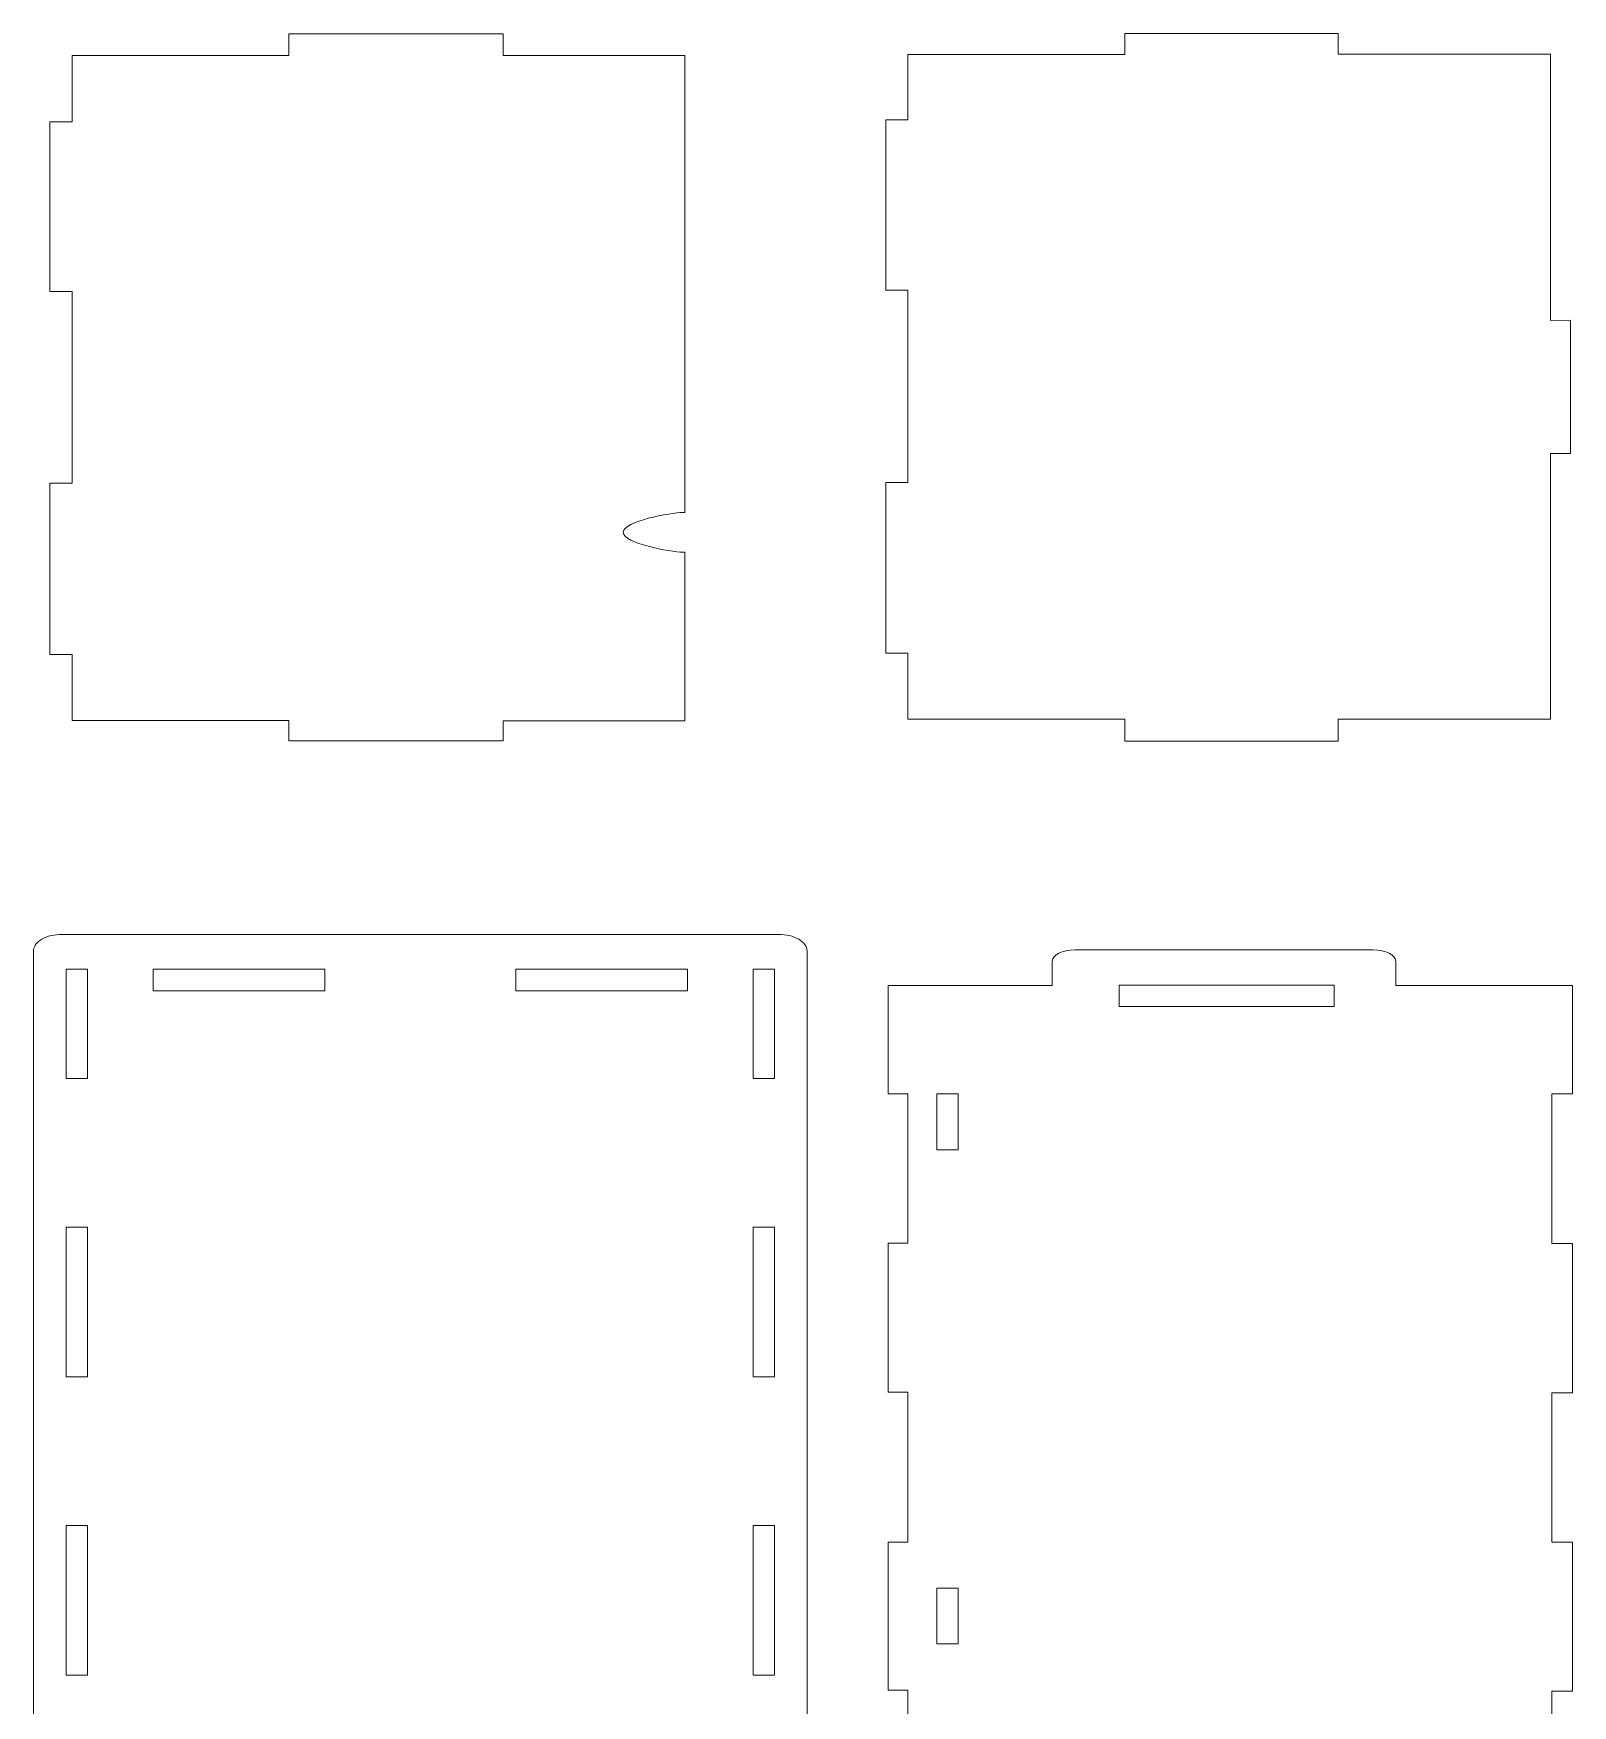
# Model space of a CAD drawing. Header units: millimetres. Extents: x -628 to 722, y -261 to 150.
# Drawn here: x -307.1 to -98.2, y -77.3 to 149.7 of the extents above; entities that cross this region are included whole.
import ezdxf

# ---------------------------------------------------------------- set-up
doc = ezdxf.new("R2010")
doc.units = ezdxf.units.MM
doc.header["$MEASUREMENT"] = 0
doc.layers.add('Layer 1', color=7, linetype='Continuous')

msp = doc.modelspace()

# ---------------------------------------------------------------- linework, layer by layer
at = {"layer": 'Layer 1', "lineweight": 9}
for points, knots in [([(-218.6746, 84.6548), (-218.7351, 84.6575), (-218.7963, 84.6589), (-218.8576, 84.6589), (-218.8576, 84.6589), (-220.6943, 84.6589), (-227.0326, 83.4558), (-227.0326, 81.9719), (-227.0326, 81.9719), (-227.0326, 80.488), (-220.6943, 79.2847), (-218.8576, 79.2847), (-218.8576, 79.2847), (-218.7963, 79.2847), (-218.7351, 79.2861), (-218.6746, 79.2887), (-218.6746, 79.2887), (-218.6746, 72.5837), (-218.6743, 64.3876), (-218.6743, 56.3798), (-218.6743, 56.3798), (-218.6743, 56.3798), (-243.3265, 56.3798), (-243.3265, 56.3798), (-243.3265, 56.3798), (-243.3265, 56.3798), (-243.3265, 53.6567), (-243.3265, 53.6567), (-243.3265, 53.6567), (-243.3265, 53.6567), (-272.4051, 53.6567), (-272.4051, 53.6567), (-272.4051, 53.6567), (-272.4051, 53.6567), (-272.4051, 56.4385), (-272.4051, 56.4385), (-272.4051, 56.4385), (-272.4051, 56.4385), (-301.844, 56.4385), (-301.844, 56.4385), (-301.844, 56.4385), (-301.844, 56.4385), (-301.844, 65.3843), (-301.844, 65.3843), (-301.844, 65.3843), (-301.844, 65.3843), (-304.8507, 65.3843), (-304.8507, 65.3843), (-304.8507, 65.3843), (-304.8507, 65.3843), (-304.8507, 88.6613), (-304.8507, 88.6613), (-304.8507, 88.6613), (-304.8507, 88.6613), (-301.844, 88.6613), (-301.844, 88.6613), (-301.844, 88.6613), (-301.844, 88.6613), (-301.844, 114.6519), (-301.844, 114.6519), (-301.844, 114.6519), (-301.844, 114.6519), (-304.8507, 114.6519), (-304.8507, 114.6519), (-304.8507, 114.6519), (-304.8507, 114.6519), (-304.8507, 137.6761), (-304.8507, 137.6761), (-304.8507, 137.6761), (-304.8507, 137.6761), (-301.844, 137.6761), (-301.844, 137.6761), (-301.844, 137.6761), (-301.844, 137.6761), (-301.844, 146.6784), (-301.844, 146.6784), (-301.844, 146.6784), (-301.844, 146.6784), (-272.4051, 146.6784), (-272.4051, 146.6784), (-272.4051, 146.6784), (-272.4051, 146.6784), (-272.4051, 149.6566), (-272.4051, 149.6566), (-272.4051, 149.6566), (-272.4051, 149.6566), (-243.3265, 149.6566), (-243.3265, 149.6566), (-243.3265, 149.6566), (-243.3265, 149.6566), (-243.3265, 146.6784), (-243.3265, 146.6784), (-243.3265, 146.6784), (-243.3265, 146.6784), (-218.6743, 146.6784), (-218.6743, 146.6784), (-218.6743, 146.6784), (-218.6743, 122.0541), (-218.6746, 104.5937), (-218.6746, 84.6548)], [0, 0, 0, 0, 0.03846154, 0.03846154, 0.03846154, 0.03846154, 0.07692308, 0.07692308, 0.07692308, 0.07692308, 0.11538462, 0.11538462, 0.11538462, 0.11538462, 0.15384615, 0.15384615, 0.15384615, 0.15384615, 0.19230769, 0.19230769, 0.19230769, 0.19230769, 0.23076923, 0.23076923, 0.23076923, 0.23076923, 0.26923077, 0.26923077, 0.26923077, 0.26923077, 0.30769231, 0.30769231, 0.30769231, 0.30769231, 0.34615385, 0.34615385, 0.34615385, 0.34615385, 0.38461538, 0.38461538, 0.38461538, 0.38461538, 0.42307692, 0.42307692, 0.42307692, 0.42307692, 0.46153846, 0.46153846, 0.46153846, 0.46153846, 0.5, 0.5, 0.5, 0.5, 0.53846154, 0.53846154, 0.53846154, 0.53846154, 0.57692308, 0.57692308, 0.57692308, 0.57692308, 0.61538462, 0.61538462, 0.61538462, 0.61538462, 0.65384615, 0.65384615, 0.65384615, 0.65384615, 0.69230769, 0.69230769, 0.69230769, 0.69230769, 0.73076923, 0.73076923, 0.73076923, 0.73076923, 0.76923077, 0.76923077, 0.76923077, 0.76923077, 0.80769231, 0.80769231, 0.80769231, 0.80769231, 0.84615385, 0.84615385, 0.84615385, 0.84615385, 0.88461538, 0.88461538, 0.88461538, 0.88461538, 0.92307692, 0.92307692, 0.92307692, 0.92307692, 1, 1, 1, 1]), ([(-101.1658, 146.874), (-101.1658, 146.874), (-129.9862, 146.8785), (-129.9862, 146.8785), (-129.9862, 146.8785), (-129.9862, 146.8785), (-129.9862, 149.6875), (-129.9862, 149.6875), (-129.9862, 149.6875), (-129.9862, 149.6875), (-158.9674, 149.6875), (-158.9674, 149.6875), (-158.9674, 149.6875), (-158.9674, 149.6875), (-158.9674, 146.8197), (-158.9674, 146.8197), (-158.9674, 146.8197), (-158.9674, 146.8197), (-188.3931, 146.8197), (-188.3931, 146.8197), (-188.3931, 146.8197), (-188.3931, 146.8197), (-188.3931, 137.9478), (-188.3931, 137.9478), (-188.3931, 137.9478), (-188.3931, 137.9478), (-191.3699, 137.9478), (-191.3699, 137.9478), (-191.3699, 137.9478), (-191.3699, 137.9478), (-191.3699, 114.8257), (-191.3699, 114.8257), (-191.3699, 114.8257), (-191.3699, 114.8257), (-188.3931, 114.8257), (-188.3931, 114.8257), (-188.3931, 114.8257), (-188.3931, 114.8257), (-188.3931, 88.7495), (-188.3931, 88.7495), (-188.3931, 88.7495), (-188.3931, 88.7495), (-191.3699, 88.7495), (-191.3699, 88.7495), (-191.3699, 88.7495), (-191.3699, 88.7495), (-191.3699, 65.5652), (-191.3699, 65.5652), (-191.3699, 65.5652), (-191.3699, 65.5652), (-188.3931, 65.5652), (-188.3931, 65.5652), (-188.3931, 65.5652), (-188.3931, 65.5652), (-188.3931, 56.6327), (-188.3931, 56.6327), (-188.3931, 56.6327), (-188.3931, 56.6327), (-158.9674, 56.6327), (-158.9674, 56.6327), (-158.9674, 56.6327), (-158.9674, 56.6327), (-158.9674, 53.6254), (-158.9674, 53.6254), (-158.9674, 53.6254), (-158.9674, 53.6254), (-129.9862, 53.6254), (-129.9862, 53.6254), (-129.9862, 53.6254), (-129.9862, 53.6254), (-129.9862, 56.6327), (-129.9862, 56.6327), (-129.9862, 56.6327), (-129.9862, 56.6327), (-101.1658, 56.6283), (-101.1658, 56.6283), (-101.1658, 56.6283), (-101.1658, 56.6283), (-101.1658, 92.6821), (-101.1658, 92.6821), (-101.1658, 92.6821), (-101.1658, 92.6821), (-98.4764, 92.6831), (-98.4764, 92.6831), (-98.4764, 92.6831), (-98.4764, 92.6831), (-98.4752, 110.7823), (-98.4752, 110.7823), (-98.4752, 110.7823), (-98.4752, 110.7823), (-101.1668, 110.7226), (-101.1668, 110.7226), (-101.1668, 110.7226), (-101.1668, 110.7226), (-101.1658, 146.874), (-101.1658, 146.874)], [0, 0, 0, 0, 0.04, 0.04, 0.04, 0.04, 0.08, 0.08, 0.08, 0.08, 0.12, 0.12, 0.12, 0.12, 0.16, 0.16, 0.16, 0.16, 0.2, 0.2, 0.2, 0.2, 0.24, 0.24, 0.24, 0.24, 0.28, 0.28, 0.28, 0.28, 0.32, 0.32, 0.32, 0.32, 0.36, 0.36, 0.36, 0.36, 0.4, 0.4, 0.4, 0.4, 0.44, 0.44, 0.44, 0.44, 0.48, 0.48, 0.48, 0.48, 0.52, 0.52, 0.52, 0.52, 0.56, 0.56, 0.56, 0.56, 0.6, 0.6, 0.6, 0.6, 0.64, 0.64, 0.64, 0.64, 0.68, 0.68, 0.68, 0.68, 0.72, 0.72, 0.72, 0.72, 0.76, 0.76, 0.76, 0.76, 0.8, 0.8, 0.8, 0.8, 0.84, 0.84, 0.84, 0.84, 0.88, 0.88, 0.88, 0.88, 0.92, 0.92, 0.92, 0.92, 1, 1, 1, 1]), ([(-205.9676, 27.4037), (-205.9676, 27.4037), (-303.1896, 27.4037), (-303.1896, 27.4037), (-303.1896, 27.4037), (-304.2212, 27.4037), (-305.2101, 27.1676), (-305.9396, 26.7474), (-305.9396, 26.7474), (-306.6687, 26.3273), (-307.0785, 25.7572), (-307.0785, 25.1629), (-307.0785, 25.1629), (-307.0785, 25.1629), (-307.0785, -150.3556), (-307.0785, -150.3556), (-307.0785, -150.3556), (-307.0785, -151.5929), (-305.3374, -152.5962), (-303.1896, -152.5962), (-303.1896, -152.5962), (-303.1896, -152.5962), (-205.9676, -152.5962), (-205.9676, -152.5962), (-205.9676, -152.5962), (-204.9361, -152.5962), (-203.9469, -152.3602), (-203.2176, -151.9401), (-203.2176, -151.9401), (-202.4879, -151.5197), (-202.0786, -150.9496), (-202.0786, -150.3556), (-202.0786, -150.3556), (-202.0786, -150.3556), (-202.0786, 25.1629), (-202.0786, 25.1629), (-202.0786, 25.1629), (-202.0786, 25.7572), (-202.4879, 26.3273), (-203.2176, 26.7474), (-203.2176, 26.7474), (-203.9469, 27.1676), (-204.9361, 27.4037), (-205.9676, 27.4037)], [0, 0, 0, 0, 0.08333333, 0.08333333, 0.08333333, 0.08333333, 0.16666667, 0.16666667, 0.16666667, 0.16666667, 0.25, 0.25, 0.25, 0.25, 0.33333333, 0.33333333, 0.33333333, 0.33333333, 0.41666667, 0.41666667, 0.41666667, 0.41666667, 0.5, 0.5, 0.5, 0.5, 0.58333333, 0.58333333, 0.58333333, 0.58333333, 0.66666667, 0.66666667, 0.66666667, 0.66666667, 0.75, 0.75, 0.75, 0.75, 0.83333333, 0.83333333, 0.83333333, 0.83333333, 1, 1, 1, 1]), ([(-122.1802, 23.769), (-122.1802, 23.769), (-122.1802, 20.4608), (-122.1802, 20.4608), (-122.1802, 20.4608), (-122.1802, 20.4608), (-98.1884, 20.4608), (-98.1884, 20.4608), (-98.1884, 20.4608), (-98.1884, 20.4608), (-98.1884, 5.7555), (-98.1884, 5.7555), (-98.1884, 5.7555), (-98.1884, 5.7555), (-101.0219, 5.7555), (-101.0219, 5.7555), (-101.0219, 5.7555), (-101.0219, 5.7555), (-101.0219, -14.5665), (-101.0219, -14.5665), (-101.0219, -14.5665), (-101.0219, -14.5665), (-98.1884, -14.5665), (-98.1884, -14.5665), (-98.1884, -14.5665), (-98.1884, -14.5665), (-98.1884, -34.8074), (-98.1884, -34.8074), (-98.1884, -34.8074), (-98.1884, -34.8074), (-101.0219, -34.8074), (-101.0219, -34.8074), (-101.0219, -34.8074), (-101.0219, -34.8074), (-101.0219, -55.084), (-101.0219, -55.084), (-101.0219, -55.084), (-101.0219, -55.084), (-98.1884, -55.084), (-98.1884, -55.084), (-98.1884, -55.084), (-98.1884, -55.084), (-98.1884, -75.3247), (-98.1884, -75.3247), (-98.1884, -75.3247), (-98.1884, -75.3247), (-101.0219, -75.3247), (-101.0219, -75.3247), (-101.0219, -75.3247), (-101.0219, -75.3247), (-101.0219, -95.6366), (-101.0219, -95.6366), (-101.0219, -95.6366), (-101.0219, -95.6366), (-98.1884, -95.6366), (-98.1884, -95.6366), (-98.1884, -95.6366), (-98.1884, -95.6366), (-98.1884, -115.8774), (-98.1884, -115.8774), (-98.1884, -115.8774), (-98.1884, -115.8774), (-101.0219, -115.8774), (-101.0219, -115.8774), (-101.0219, -115.8774), (-101.0219, -115.8774), (-101.0219, -136.1894), (-101.0219, -136.1894), (-101.0219, -136.1894), (-101.0219, -136.1894), (-98.1884, -136.1894), (-98.1884, -136.1894), (-98.1884, -136.1894), (-98.1884, -136.1894), (-98.1884, -150.4827), (-98.1884, -150.4827), (-98.1884, -150.4827), (-98.1884, -150.4827), (-130.5473, -150.4827), (-130.5473, -150.4827), (-130.5473, -150.4827), (-130.5473, -150.4827), (-130.5473, -147.5722), (-130.5473, -147.5722), (-130.5473, -147.5722), (-130.5473, -147.5722), (-159.71, -147.5722), (-159.71, -147.5722), (-159.71, -147.5722), (-159.71, -147.5722), (-159.71, -150.4827), (-159.71, -150.4827), (-159.71, -150.4827), (-159.71, -150.4827), (-191.0883, -150.4827), (-191.0883, -150.4827), (-191.0883, -150.4827), (-191.0883, -150.4827), (-191.0883, -136.1894), (-191.0883, -136.1894), (-191.0883, -136.1894), (-191.0883, -136.1894), (-188.3949, -136.1894), (-188.3949, -136.1894), (-188.3949, -136.1894), (-188.3949, -136.1894), (-188.3949, -115.9131), (-188.3949, -115.9131), (-188.3949, -115.9131), (-188.3949, -115.9131), (-191.0883, -115.9131), (-191.0883, -115.9131), (-191.0883, -115.9131), (-191.0883, -115.9131), (-191.0883, -95.6366), (-191.0883, -95.6366), (-191.0883, -95.6366), (-191.0883, -95.6366), (-188.3949, -95.6366), (-188.3949, -95.6366), (-188.3949, -95.6366), (-188.3949, -95.6366), (-188.3949, -75.2078), (-188.3949, -75.2078), (-188.3949, -75.2078), (-188.3949, -75.2078), (-191.0883, -75.2078), (-191.0883, -75.2078), (-191.0883, -75.2078), (-191.0883, -75.2078), (-191.0883, -55.084), (-191.0883, -55.084), (-191.0883, -55.084), (-191.0883, -55.084), (-188.3949, -55.084), (-188.3949, -55.084), (-188.3949, -55.084), (-188.3949, -55.084), (-188.3949, -34.7261), (-188.3949, -34.7261), (-188.3949, -34.7261), (-188.3949, -34.7261), (-191.0883, -34.7261), (-191.0883, -34.7261), (-191.0883, -34.7261), (-191.0883, -34.7261), (-191.0883, -14.5312), (-191.0883, -14.5312), (-191.0883, -14.5312), (-191.0883, -14.5312), (-188.3949, -14.5312), (-188.3949, -14.5312), (-188.3949, -14.5312), (-188.3949, -14.5312), (-188.3949, 5.7555), (-188.3949, 5.7555), (-188.3949, 5.7555), (-188.3949, 5.7555), (-191.0883, 5.7555), (-191.0883, 5.7555), (-191.0883, 5.7555), (-191.0883, 5.7555), (-191.0883, 20.4608), (-191.0883, 20.4608), (-191.0883, 20.4608), (-191.0883, 20.4608), (-168.8072, 20.4608), (-168.8072, 20.4608), (-168.8072, 20.4608), (-168.8072, 20.4608), (-168.8072, 23.769), (-168.8072, 23.769), (-168.8072, 23.769), (-168.8072, 24.6056), (-167.4264, 25.2902), (-165.7391, 25.2902), (-165.7391, 25.2902), (-165.7391, 25.2902), (-125.2483, 25.2902), (-125.2483, 25.2902), (-125.2483, 25.2902), (-123.5609, 25.2902), (-122.1802, 24.6056), (-122.1802, 23.769)], [0, 0, 0, 0, 0.0212766, 0.0212766, 0.0212766, 0.0212766, 0.04255319, 0.04255319, 0.04255319, 0.04255319, 0.06382979, 0.06382979, 0.06382979, 0.06382979, 0.08510638, 0.08510638, 0.08510638, 0.08510638, 0.10638298, 0.10638298, 0.10638298, 0.10638298, 0.12765957, 0.12765957, 0.12765957, 0.12765957, 0.14893617, 0.14893617, 0.14893617, 0.14893617, 0.17021277, 0.17021277, 0.17021277, 0.17021277, 0.19148936, 0.19148936, 0.19148936, 0.19148936, 0.21276596, 0.21276596, 0.21276596, 0.21276596, 0.23404255, 0.23404255, 0.23404255, 0.23404255, 0.25531915, 0.25531915, 0.25531915, 0.25531915, 0.27659574, 0.27659574, 0.27659574, 0.27659574, 0.29787234, 0.29787234, 0.29787234, 0.29787234, 0.31914894, 0.31914894, 0.31914894, 0.31914894, 0.34042553, 0.34042553, 0.34042553, 0.34042553, 0.36170213, 0.36170213, 0.36170213, 0.36170213, 0.38297872, 0.38297872, 0.38297872, 0.38297872, 0.40425532, 0.40425532, 0.40425532, 0.40425532, 0.42553191, 0.42553191, 0.42553191, 0.42553191, 0.44680851, 0.44680851, 0.44680851, 0.44680851, 0.46808511, 0.46808511, 0.46808511, 0.46808511, 0.4893617, 0.4893617, 0.4893617, 0.4893617, 0.5106383, 0.5106383, 0.5106383, 0.5106383, 0.53191489, 0.53191489, 0.53191489, 0.53191489, 0.55319149, 0.55319149, 0.55319149, 0.55319149, 0.57446809, 0.57446809, 0.57446809, 0.57446809, 0.59574468, 0.59574468, 0.59574468, 0.59574468, 0.61702128, 0.61702128, 0.61702128, 0.61702128, 0.63829787, 0.63829787, 0.63829787, 0.63829787, 0.65957447, 0.65957447, 0.65957447, 0.65957447, 0.68085106, 0.68085106, 0.68085106, 0.68085106, 0.70212766, 0.70212766, 0.70212766, 0.70212766, 0.72340426, 0.72340426, 0.72340426, 0.72340426, 0.74468085, 0.74468085, 0.74468085, 0.74468085, 0.76595745, 0.76595745, 0.76595745, 0.76595745, 0.78723404, 0.78723404, 0.78723404, 0.78723404, 0.80851064, 0.80851064, 0.80851064, 0.80851064, 0.82978723, 0.82978723, 0.82978723, 0.82978723, 0.85106383, 0.85106383, 0.85106383, 0.85106383, 0.87234043, 0.87234043, 0.87234043, 0.87234043, 0.89361702, 0.89361702, 0.89361702, 0.89361702, 0.91489362, 0.91489362, 0.91489362, 0.91489362, 0.93617021, 0.93617021, 0.93617021, 0.93617021, 0.95744681, 0.95744681, 0.95744681, 0.95744681, 1, 1, 1, 1])]:
    msp.add_open_spline(points, degree=3, knots=knots, dxfattribs=at)
at = {"layer": 'Layer 1', "color": 22, "lineweight": 9}
for points in [[(-299.7452, 22.6618), (-299.7452, 22.6618), (-302.6452, 22.6618), (-302.6452, 22.6618), (-302.6452, 22.6618), (-302.6452, 22.6618), (-302.6452, 7.8561), (-302.6452, 7.8561), (-302.6452, 7.8561), (-302.6452, 7.8561), (-299.7452, 7.8561), (-299.7452, 7.8561), (-299.7452, 7.8561), (-299.7452, 7.8561), (-299.7452, 22.6618), (-299.7452, 22.6618)], [(-267.5277, 22.6577), (-267.5277, 22.6577), (-290.8359, 22.6577), (-290.8359, 22.6577), (-290.8359, 22.6577), (-290.8359, 22.6577), (-290.8359, 19.7579), (-290.8359, 19.7579), (-290.8359, 19.7579), (-290.8359, 19.7579), (-267.5277, 19.7579), (-267.5277, 19.7579), (-267.5277, 19.7579), (-267.5277, 19.7579), (-267.5277, 22.6577), (-267.5277, 22.6577)], [(-218.3212, 19.7579), (-218.3212, 19.7579), (-218.3212, 22.6577), (-218.3212, 22.6577), (-218.3212, 22.6577), (-218.3212, 22.6577), (-241.6294, 22.6577), (-241.6294, 22.6577), (-241.6294, 22.6577), (-241.6294, 22.6577), (-241.6294, 19.7579), (-241.6294, 19.7579), (-241.6294, 19.7579), (-241.6294, 19.7579), (-218.3212, 19.7579), (-218.3212, 19.7579)], [(-206.512, 22.6619), (-206.512, 22.6619), (-209.412, 22.6619), (-209.412, 22.6619), (-209.412, 22.6619), (-209.412, 22.6619), (-209.412, 7.8561), (-209.412, 7.8561), (-209.412, 7.8561), (-209.412, 7.8561), (-206.512, 7.8561), (-206.512, 7.8561), (-206.512, 7.8561), (-206.512, 7.8561), (-206.512, 22.6619), (-206.512, 22.6619)], [(-130.5469, 20.5219), (-130.5469, 20.5219), (-159.7097, 20.5219), (-159.7097, 20.5219), (-159.7097, 20.5219), (-159.7097, 20.5219), (-159.7097, 17.6221), (-159.7097, 17.6221), (-159.7097, 17.6221), (-159.7097, 17.6221), (-130.5469, 17.6221), (-130.5469, 17.6221), (-130.5469, 17.6221), (-130.5469, 17.6221), (-130.5469, 20.5219), (-130.5469, 20.5219)], [(-181.579, 5.7555), (-181.579, 5.7555), (-181.579, -1.8265), (-181.579, -1.8265), (-181.579, -1.8265), (-181.579, -1.8265), (-184.453, -1.8265), (-184.453, -1.8265), (-184.453, -1.8265), (-184.453, -1.8265), (-184.453, 5.7555), (-184.453, 5.7555), (-184.453, 5.7555), (-184.453, 5.7555), (-181.579, 5.7555), (-181.579, 5.7555)], [(-302.6452, -12.3583), (-302.6452, -12.3583), (-302.6452, -32.6641), (-302.6452, -32.6641), (-302.6452, -32.6641), (-302.6452, -32.6641), (-299.7452, -32.6641), (-299.7452, -32.6641), (-299.7452, -32.6641), (-299.7452, -32.6641), (-299.7452, -12.3583), (-299.7452, -12.3583), (-299.7452, -12.3583), (-299.7452, -12.3583), (-302.6452, -12.3583), (-302.6452, -12.3583)], [(-206.512, -32.6642), (-206.512, -32.6642), (-206.512, -12.3583), (-206.512, -12.3583), (-206.512, -12.3583), (-206.512, -12.3583), (-209.412, -12.3583), (-209.412, -12.3583), (-209.412, -12.3583), (-209.412, -12.3583), (-209.412, -32.6642), (-209.412, -32.6642), (-209.412, -32.6642), (-209.412, -32.6642), (-206.512, -32.6642), (-206.512, -32.6642)], [(-302.6452, -52.8572), (-302.6452, -52.8572), (-302.6452, -73.1634), (-302.6452, -73.1634), (-302.6452, -73.1634), (-302.6452, -73.1634), (-299.7452, -73.1634), (-299.7452, -73.1634), (-299.7452, -73.1634), (-299.7452, -73.1634), (-299.7452, -52.8572), (-299.7452, -52.8572), (-299.7452, -52.8572), (-299.7452, -52.8572), (-302.6452, -52.8572), (-302.6452, -52.8572)], [(-206.512, -52.8572), (-206.512, -52.8572), (-209.412, -52.8572), (-209.412, -52.8572), (-209.412, -52.8572), (-209.412, -52.8572), (-209.412, -73.1633), (-209.412, -73.1633), (-209.412, -73.1633), (-209.412, -73.1633), (-206.512, -73.1633), (-206.512, -73.1633), (-206.512, -73.1633), (-206.512, -73.1633), (-206.512, -52.8572), (-206.512, -52.8572)], [(-181.579, -61.3225), (-181.579, -61.3225), (-181.579, -68.9043), (-181.579, -68.9043), (-181.579, -68.9043), (-181.579, -68.9043), (-184.453, -68.9043), (-184.453, -68.9043), (-184.453, -68.9043), (-184.453, -68.9043), (-184.453, -61.3225), (-184.453, -61.3225), (-184.453, -61.3225), (-184.453, -61.3225), (-181.579, -61.3225), (-181.579, -61.3225)]]:
    msp.add_open_spline(points, degree=3, knots=[0, 0, 0, 0, 0.2, 0.2, 0.2, 0.2, 0.4, 0.4, 0.4, 0.4, 0.6, 0.6, 0.6, 0.6, 1, 1, 1, 1], dxfattribs=at)

doc.saveas('drawing.dxf')
